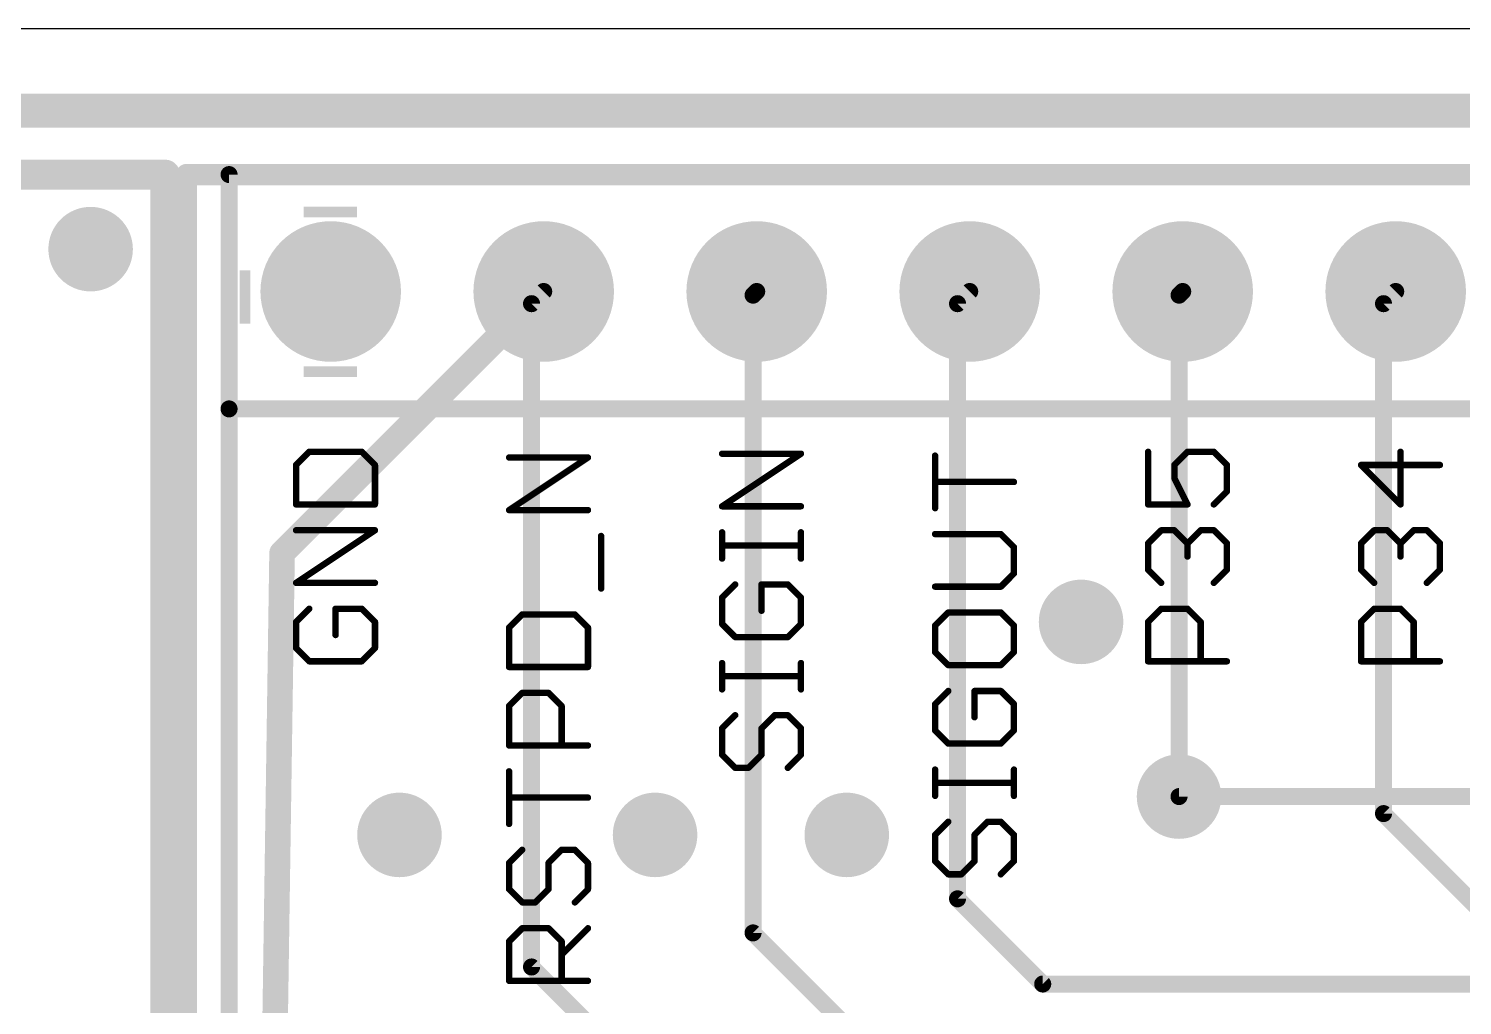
# Model space of a CAD drawing. Extents: x -60 to 60, y 0 to 50.
# Drawn here: x 18.13 to 35.22, y 38.35 to 50 of the extents above; entities that cross this region are included whole.
import ezdxf

# ---------------------------------------------------------------- set-up
doc = ezdxf.new("R2010")
doc.units = 0
for name, color, linetype in [('1', 12, 'CONTINUOUS'), ('16', 132, 'CONTINUOUS'), ('17', 110, 'CONTINUOUS'), ('18', 110, 'CONTINUOUS'), ('20', 53, 'CONTINUOUS'), ('21', 53, 'CONTINUOUS'), ('41', 12, 'CONTINUOUS'), ('51', 253, 'CONTINUOUS')]:
    doc.layers.add(name, color=color, linetype=linetype)

# ---------------------------------------------------------------- blocks, each defined once
blk = doc.blocks.new('RECT')
blk.add_solid([(-0.5, -0.5), (0.5, -0.5), (-0.5, 0.5), (0.5, 0.5)])
blk = doc.blocks.new('ROUNDP')
at = {"const_width": 0.5}
blk.add_lwpolyline([(0, -0.25, 1), (0, 0.25, 1), (0, -0.25)], format="xyb", dxfattribs=at)
blk = doc.blocks.new('ROUNDV')
at = {"const_width": 0.5}
blk.add_lwpolyline([(0, -0.25, 1), (0, 0.25, 1), (0, -0.25)], format="xyb", dxfattribs=at)

msp = doc.modelspace()

# ---------------------------------------------------------------- linework, layer by layer
at = {"layer": '1'}
for points, const_width in [([(9.723, 48.26), (19.756, 48.26)], 0.3556), ([(19.756, 48.26), (19.756, 2.54)], 0.3556), ([(20.01, 48.26), (58.11, 48.26)], 0.254), ([(20.01, 29.21), (20.01, 48.26)], 0.254), ([(21.15, 43.746), (24.27, 46.866)], 0.3048), ([(21.05, 37), (21.15, 43.746)], 0.3048), ([(45.0544, 40.8432), (31.8464, 40.8432)], 0.2032)]:
    msp.add_lwpolyline(points, dxfattribs=dict(at, const_width=const_width))
for points, const_width in [([(19.8449, 48.26, 1), (19.6671, 48.26)], 0.1778), ([(19.756, 48.1711, 1), (19.756, 48.3489)], 0.1778), ([(20.01, 48.3235, 1), (20.01, 48.1965)], 0.127), ([(20.0735, 48.26, 1), (19.9465, 48.26)], 0.127), ([(24.3239, 46.8121, 1), (24.2161, 46.9199)], 0.1524), ([(21.2262, 43.7449, 1), (21.0738, 43.7471)], 0.1524), ([(21.0961, 43.7999, 1), (21.2039, 43.6921)], 0.1524), ([(31.8464, 40.894, 1), (31.8464, 40.7924)], 0.1016)]:
    msp.add_lwpolyline(points, format="xyb", dxfattribs=dict(at, const_width=const_width))
at = {"layer": '16'}
for points, const_width in [([(58.618, 49.022), (-50.094, 49.022)], 0.4064), ([(24.27, 46.866), (24.1248, 46.7208)], 0.2032), ([(26.7664, 46.8224), (26.81, 46.866)], 0.2032), ([(26.7664, 39.2176), (26.7664, 46.8224)], 0.2032), ([(29.2048, 46.7208), (29.35, 46.866)], 0.2032), ([(31.8464, 46.8224), (31.89, 46.866)], 0.2032), ([(31.8464, 40.8432), (31.8464, 46.8224)], 0.2032), ([(34.2848, 46.7208), (34.43, 46.866)], 0.2032), ([(24.1248, 46.7208), (24.1248, 38.8112)], 0.2032), ([(29.2048, 39.624), (29.2048, 46.7208)], 0.2032), ([(34.2848, 40.64), (34.2848, 46.7208)], 0.2032), ([(35.504, 39.4208), (34.2848, 40.64)], 0.2032), ([(30.2208, 38.608), (29.2048, 39.624)], 0.2032), ([(28.392, 37.592), (26.7664, 39.2176)], 0.2032), ([(24.1248, 38.8112), (26.36, 36.576)], 0.2032), ([(39.9744, 38.608), (30.2208, 38.608)], 0.2032)]:
    msp.add_lwpolyline(points, dxfattribs=dict(at, const_width=const_width))
at = {"layer": '16', "const_width": 0.1016}
for points in [[(24.3059, 46.8301, 1), (24.2341, 46.9019)], [(26.8172, 46.8224, 1), (26.7156, 46.8224)], [(26.7305, 46.8583, 1), (26.8023, 46.7865)], [(26.8459, 46.8301, 1), (26.7741, 46.9019)], [(29.3859, 46.8301, 1), (29.3141, 46.9019)], [(31.8972, 46.8224, 1), (31.7956, 46.8224)], [(31.8105, 46.8583, 1), (31.8823, 46.7865)], [(31.9259, 46.8301, 1), (31.8541, 46.9019)], [(34.4659, 46.8301, 1), (34.3941, 46.9019)], [(24.1756, 46.7208, 1), (24.074, 46.7208)], [(24.0889, 46.7567, 1), (24.1607, 46.6849)], [(29.2556, 46.7208, 1), (29.154, 46.7208)], [(29.1689, 46.7567, 1), (29.2407, 46.6849)], [(34.3356, 46.7208, 1), (34.234, 46.7208)], [(34.2489, 46.7567, 1), (34.3207, 46.6849)], [(31.7956, 40.8432, 1), (31.8972, 40.8432)], [(34.3207, 40.6759, 1), (34.2489, 40.6041)], [(34.234, 40.64, 1), (34.3356, 40.64)], [(29.2407, 39.6599, 1), (29.1689, 39.5881)], [(29.154, 39.624, 1), (29.2556, 39.624)], [(26.8023, 39.2535, 1), (26.7305, 39.1817)], [(26.7156, 39.2176, 1), (26.8172, 39.2176)], [(24.1607, 38.8471, 1), (24.0889, 38.7753)], [(24.074, 38.8112, 1), (24.1756, 38.8112)], [(30.2208, 38.6588, 1), (30.2208, 38.5572)], [(30.1849, 38.5721, 1), (30.2567, 38.6439)]]:
    msp.add_lwpolyline(points, format="xyb", dxfattribs=at)
at = {"layer": '20'}
msp.add_line((57, 50), (-57, 50), dxfattribs=at)
at = {"layer": '21'}
for points, const_width in [([(20.518, 48.26), (51.252, 48.26)], 0.2032), ([(20.518, 45.466), (20.518, 48.26)], 0.2032), ([(51.252, 45.466), (20.518, 45.466)], 0.2032), ([(20.518, 45.466), (20.518, 38.1)], 0.2032), ([(21.4741, 44.9542), (21.3173, 44.7974)], 0.0762), ([(22.1011, 44.9542), (21.4741, 44.9542)], 0.0762), ([(22.2579, 44.7974), (22.1011, 44.9542)], 0.0762), ([(26.3973, 44.3045), (27.3379, 44.9316)], 0.0762), ([(27.3379, 44.9316), (26.3973, 44.9316)], 0.0762), ([(31.4773, 44.9542), (31.4773, 44.3271)], 0.0762), ([(31.7908, 44.7974), (31.9476, 44.9542)], 0.0762), ([(31.9476, 44.9542), (32.2611, 44.9542)], 0.0762), ([(32.2611, 44.9542), (32.4179, 44.7974)], 0.0762), ([(34.4876, 44.3271), (34.4876, 44.9542)], 0.0762), ([(21.3173, 44.7974), (21.3173, 44.3271)], 0.0762), ([(22.2579, 44.3271), (22.2579, 44.7974)], 0.0762), ([(23.8573, 44.2592), (24.7979, 44.8863)], 0.0762), ([(24.7979, 44.8863), (23.8573, 44.8863)], 0.0762), ([(28.9373, 44.2819), (28.9373, 44.9089)], 0.0762), ([(31.7908, 44.6407), (31.7908, 44.7974)], 0.0762), ([(32.4179, 44.7974), (32.4179, 44.4839)], 0.0762), ([(34.9579, 44.7974), (34.0173, 44.7974)], 0.0762), ([(34.0173, 44.7974), (34.4876, 44.3271)], 0.0762), ([(29.8779, 44.5954), (28.9373, 44.5954)], 0.0762), ([(31.9476, 44.3271), (31.7908, 44.6407)], 0.0762), ([(32.4179, 44.4839), (32.2611, 44.3271)], 0.0762), ([(21.3173, 44.3271), (22.2579, 44.3271)], 0.0762), ([(24.7979, 44.2592), (23.8573, 44.2592)], 0.0762), ([(27.3379, 44.3045), (26.3973, 44.3045)], 0.0762), ([(31.4773, 44.3271), (31.9476, 44.3271)], 0.0762), ([(21.3173, 43.3916), (22.2579, 44.0187)], 0.0762), ([(22.2579, 44.0187), (21.3173, 44.0187)], 0.0762), ([(24.9547, 43.3237), (24.9547, 43.9508)], 0.0762), ([(26.3973, 43.6808), (26.3973, 43.9944)], 0.0762), ([(27.3379, 43.6808), (27.3379, 43.9944)], 0.0762), ([(29.7211, 43.9734), (28.9373, 43.9734)], 0.0762), ([(29.8779, 43.8166), (29.7211, 43.9734)], 0.0762), ([(31.4773, 43.8619), (31.6341, 44.0187)], 0.0762), ([(31.6341, 44.0187), (31.7908, 44.0187)], 0.0762), ([(31.7908, 44.0187), (31.9476, 43.8619)], 0.0762), ([(31.9476, 43.8619), (32.1044, 44.0187)], 0.0762), ([(32.1044, 44.0187), (32.2611, 44.0187)], 0.0762), ([(32.2611, 44.0187), (32.4179, 43.8619)], 0.0762), ([(34.0173, 43.8619), (34.1741, 44.0187)], 0.0762), ([(34.1741, 44.0187), (34.3308, 44.0187)], 0.0762), ([(34.3308, 44.0187), (34.4876, 43.8619)], 0.0762), ([(34.4876, 43.8619), (34.6444, 44.0187)], 0.0762), ([(34.6444, 44.0187), (34.8011, 44.0187)], 0.0762), ([(34.8011, 44.0187), (34.9579, 43.8619)], 0.0762), ([(27.3379, 43.8376), (26.3973, 43.8376)], 0.0762), ([(29.8779, 43.5031), (29.8779, 43.8166)], 0.0762), ([(31.4773, 43.5484), (31.4773, 43.8619)], 0.0762), ([(31.9476, 43.8619), (31.9476, 43.7052)], 0.0762), ([(32.4179, 43.8619), (32.4179, 43.5484)], 0.0762), ([(34.0173, 43.5484), (34.0173, 43.8619)], 0.0762), ([(34.4876, 43.8619), (34.4876, 43.7052)], 0.0762), ([(34.9579, 43.8619), (34.9579, 43.5484)], 0.0762), ([(22.2579, 43.3916), (21.3173, 43.3916)], 0.0762), ([(29.7211, 43.3463), (29.8779, 43.5031)], 0.0762), ([(31.6341, 43.3916), (31.4773, 43.5484)], 0.0762), ([(32.4179, 43.5484), (32.2611, 43.3916)], 0.0762), ([(34.1741, 43.3916), (34.0173, 43.5484)], 0.0762), ([(34.9579, 43.5484), (34.8011, 43.3916)], 0.0762), ([(26.5541, 43.3724), (26.3973, 43.2156)], 0.0762), ([(27.1811, 43.3724), (26.8676, 43.3724)], 0.0762), ([(26.8676, 43.3724), (26.8676, 43.0588)], 0.0762), ([(27.3379, 43.2156), (27.1811, 43.3724)], 0.0762), ([(28.9373, 43.3463), (29.7211, 43.3463)], 0.0762), ([(21.4741, 43.0832), (21.3173, 42.9264)], 0.0762), ([(22.1011, 43.0832), (21.7876, 43.0832)], 0.0762), ([(21.7876, 43.0832), (21.7876, 42.7696)], 0.0762), ([(22.2579, 42.9264), (22.1011, 43.0832)], 0.0762), ([(26.3973, 43.2156), (26.3973, 42.9021)], 0.0762), ([(27.3379, 42.9021), (27.3379, 43.2156)], 0.0762), ([(31.4773, 42.9264), (31.6341, 43.0832)], 0.0762), ([(31.6341, 43.0832), (31.9476, 43.0832)], 0.0762), ([(31.9476, 43.0832), (32.1044, 42.9264)], 0.0762), ([(34.0173, 42.9264), (34.1741, 43.0832)], 0.0762), ([(34.1741, 43.0832), (34.4876, 43.0832)], 0.0762), ([(34.4876, 43.0832), (34.6444, 42.9264)], 0.0762), ([(21.3173, 42.9264), (21.3173, 42.6129)], 0.0762), ([(22.2579, 42.6129), (22.2579, 42.9264)], 0.0762), ([(24.0141, 43.0152), (23.8573, 42.8585)], 0.0762), ([(24.6411, 43.0152), (24.0141, 43.0152)], 0.0762), ([(24.7979, 42.8585), (24.6411, 43.0152)], 0.0762), ([(26.3973, 42.9021), (26.5541, 42.7453)], 0.0762), ([(27.1811, 42.7453), (27.3379, 42.9021)], 0.0762), ([(29.0941, 43.0379), (28.9373, 42.8811)], 0.0762), ([(28.9373, 42.8811), (28.9373, 42.5676)], 0.0762), ([(29.7211, 43.0379), (29.0941, 43.0379)], 0.0762), ([(29.8779, 42.8811), (29.7211, 43.0379)], 0.0762), ([(29.8779, 42.5676), (29.8779, 42.8811)], 0.0762), ([(31.4773, 42.4561), (31.4773, 42.9264)], 0.0762), ([(32.1044, 42.9264), (32.1044, 42.4561)], 0.0762), ([(34.0173, 42.4561), (34.0173, 42.9264)], 0.0762), ([(34.6444, 42.9264), (34.6444, 42.4561)], 0.0762), ([(23.8573, 42.8585), (23.8573, 42.3882)], 0.0762), ([(24.7979, 42.3882), (24.7979, 42.8585)], 0.0762), ([(26.5541, 42.7453), (27.1811, 42.7453)], 0.0762), ([(21.3173, 42.6129), (21.4741, 42.4561)], 0.0762), ([(22.1011, 42.4561), (22.2579, 42.6129)], 0.0762), ([(28.9373, 42.5676), (29.0941, 42.4108)], 0.0762), ([(29.7211, 42.4108), (29.8779, 42.5676)], 0.0762), ([(21.4741, 42.4561), (22.1011, 42.4561)], 0.0762), ([(23.8573, 42.3882), (24.7979, 42.3882)], 0.0762), ([(26.3973, 42.1216), (26.3973, 42.4352)], 0.0762), ([(27.3379, 42.1216), (27.3379, 42.4352)], 0.0762), ([(29.0941, 42.4108), (29.7211, 42.4108)], 0.0762), ([(32.4179, 42.4561), (31.4773, 42.4561)], 0.0762), ([(34.9579, 42.4561), (34.0173, 42.4561)], 0.0762), ([(27.3379, 42.2784), (26.3973, 42.2784)], 0.0762), ([(23.8573, 41.923), (24.0141, 42.0797)], 0.0762), ([(24.0141, 42.0797), (24.3276, 42.0797)], 0.0762), ([(24.3276, 42.0797), (24.4844, 41.923)], 0.0762), ([(29.0941, 42.1024), (28.9373, 41.9456)], 0.0762), ([(29.7211, 42.1024), (29.4076, 42.1024)], 0.0762), ([(29.4076, 42.1024), (29.4076, 41.7888)], 0.0762), ([(29.8779, 41.9456), (29.7211, 42.1024)], 0.0762), ([(23.8573, 41.4527), (23.8573, 41.923)], 0.0762), ([(24.4844, 41.923), (24.4844, 41.4527)], 0.0762), ([(28.9373, 41.9456), (28.9373, 41.6321)], 0.0762), ([(29.8779, 41.6321), (29.8779, 41.9456)], 0.0762), ([(26.5541, 41.8132), (26.3973, 41.6564)], 0.0762), ([(26.8676, 41.6564), (27.0244, 41.8132)], 0.0762), ([(27.0244, 41.8132), (27.1811, 41.8132)], 0.0762), ([(27.1811, 41.8132), (27.3379, 41.6564)], 0.0762), ([(26.3973, 41.6564), (26.3973, 41.3429)], 0.0762), ([(26.8676, 41.3429), (26.8676, 41.6564)], 0.0762), ([(27.3379, 41.6564), (27.3379, 41.3429)], 0.0762), ([(28.9373, 41.6321), (29.0941, 41.4753)], 0.0762), ([(29.7211, 41.4753), (29.8779, 41.6321)], 0.0762), ([(24.7979, 41.4527), (23.8573, 41.4527)], 0.0762), ([(26.3973, 41.3429), (26.5541, 41.1861)], 0.0762), ([(26.7108, 41.1861), (26.8676, 41.3429)], 0.0762), ([(27.3379, 41.3429), (27.1811, 41.1861)], 0.0762), ([(29.0941, 41.4753), (29.7211, 41.4753)], 0.0762), ([(26.5541, 41.1861), (26.7108, 41.1861)], 0.0762), ([(28.9373, 40.8516), (28.9373, 41.1652)], 0.0762), ([(29.8779, 40.8516), (29.8779, 41.1652)], 0.0762), ([(23.8573, 40.5171), (23.8573, 41.1442)], 0.0762), ([(29.8779, 41.0084), (28.9373, 41.0084)], 0.0762), ([(24.7979, 40.8307), (23.8573, 40.8307)], 0.0762), ([(29.0941, 40.5432), (28.9373, 40.3864)], 0.0762), ([(29.4076, 40.3864), (29.5644, 40.5432)], 0.0762), ([(29.5644, 40.5432), (29.7211, 40.5432)], 0.0762), ([(29.7211, 40.5432), (29.8779, 40.3864)], 0.0762), ([(28.9373, 40.3864), (28.9373, 40.0729)], 0.0762), ([(29.4076, 40.0729), (29.4076, 40.3864)], 0.0762), ([(29.8779, 40.3864), (29.8779, 40.0729)], 0.0762), ([(24.0141, 40.2087), (23.8573, 40.0519)], 0.0762), ([(24.3276, 40.0519), (24.4844, 40.2087)], 0.0762), ([(24.4844, 40.2087), (24.6411, 40.2087)], 0.0762), ([(24.6411, 40.2087), (24.7979, 40.0519)], 0.0762), ([(23.8573, 40.0519), (23.8573, 39.7384)], 0.0762), ([(24.3276, 39.7384), (24.3276, 40.0519)], 0.0762), ([(24.7979, 40.0519), (24.7979, 39.7384)], 0.0762), ([(28.9373, 40.0729), (29.0941, 39.9161)], 0.0762), ([(29.2508, 39.9161), (29.4076, 40.0729)], 0.0762), ([(29.8779, 40.0729), (29.7211, 39.9161)], 0.0762), ([(29.0941, 39.9161), (29.2508, 39.9161)], 0.0762), ([(23.8573, 39.7384), (24.0141, 39.5816)], 0.0762), ([(24.1708, 39.5816), (24.3276, 39.7384)], 0.0762), ([(24.7979, 39.7384), (24.6411, 39.5816)], 0.0762), ([(24.0141, 39.5816), (24.1708, 39.5816)], 0.0762), ([(23.8573, 39.1164), (24.0141, 39.2732)], 0.0762), ([(23.8573, 38.6461), (23.8573, 39.1164)], 0.0762), ([(24.0141, 39.2732), (24.3276, 39.2732)], 0.0762), ([(24.3276, 39.2732), (24.4844, 39.1164)], 0.0762), ([(24.4844, 38.9596), (24.7979, 39.2732)], 0.0762), ([(24.4844, 39.1164), (24.4844, 38.6461)], 0.0762), ([(24.7979, 38.6461), (23.8573, 38.6461)], 0.0762)]:
    msp.add_lwpolyline(points, dxfattribs=dict(at, const_width=const_width))
for points, const_width in [([(20.518, 48.3108, 1), (20.518, 48.2092)], 0.1016), ([(20.5688, 48.26, 1), (20.4672, 48.26)], 0.1016), ([(20.518, 45.5168, 1), (20.518, 45.4152)], 0.1016), ([(20.5688, 45.466, 1), (20.4672, 45.466)], 0.1016), ([(20.4672, 45.466, 1), (20.5688, 45.466)], 0.1016), ([(21.4741, 44.9733, 1), (21.4741, 44.9352)], 0.0381), ([(21.4875, 44.9407, 1), (21.4606, 44.9677)], 0.0381), ([(22.1146, 44.9677, 1), (22.0877, 44.9407)], 0.0381), ([(22.1011, 44.9352, 1), (22.1011, 44.9733)], 0.0381), ([(26.3973, 44.9506, 1), (26.3973, 44.9125)], 0.0381), ([(27.3485, 44.9157, 1), (27.3273, 44.9474)], 0.0381), ([(27.3379, 44.9125, 1), (27.3379, 44.9506)], 0.0381), ([(31.4963, 44.9542, 1), (31.4582, 44.9542)], 0.0381), ([(31.9476, 44.9733, 1), (31.9476, 44.9352)], 0.0381), ([(31.9611, 44.9407, 1), (31.9341, 44.9677)], 0.0381), ([(32.2746, 44.9677, 1), (32.2477, 44.9407)], 0.0381), ([(32.2611, 44.9352, 1), (32.2611, 44.9733)], 0.0381), ([(34.5067, 44.9542, 1), (34.4686, 44.9542)], 0.0381), ([(21.3363, 44.7974, 1), (21.2982, 44.7974)], 0.0381), ([(21.3038, 44.8109, 1), (21.3308, 44.784)], 0.0381), ([(22.2769, 44.7974, 1), (22.2388, 44.7974)], 0.0381), ([(22.2444, 44.784, 1), (22.2714, 44.8109)], 0.0381), ([(23.8573, 44.9053, 1), (23.8573, 44.8672)], 0.0381), ([(24.8085, 44.8704, 1), (24.7873, 44.9021)], 0.0381), ([(24.7979, 44.8672, 1), (24.7979, 44.9053)], 0.0381), ([(28.9563, 44.9089, 1), (28.9182, 44.9089)], 0.0381), ([(31.8099, 44.7974, 1), (31.7718, 44.7974)], 0.0381), ([(31.7774, 44.8109, 1), (31.8043, 44.784)], 0.0381), ([(32.437, 44.7974, 1), (32.3989, 44.7974)], 0.0381), ([(32.4044, 44.784, 1), (32.4314, 44.8109)], 0.0381), ([(34.0308, 44.8109, 1), (34.0038, 44.784)], 0.0381), ([(34.0173, 44.8165, 1), (34.0173, 44.7784)], 0.0381), ([(34.9579, 44.7784, 1), (34.9579, 44.8165)], 0.0381), ([(28.9373, 44.6144, 1), (28.9373, 44.5763)], 0.0381), ([(29.8779, 44.5763, 1), (29.8779, 44.6144)], 0.0381), ([(31.8079, 44.6492, 1), (31.7738, 44.6322)], 0.0381), ([(31.7718, 44.6407, 1), (31.8099, 44.6407)], 0.0381), ([(32.3989, 44.4839, 1), (32.437, 44.4839)], 0.0381), ([(32.4314, 44.4704, 1), (32.4044, 44.4974)], 0.0381), ([(21.3173, 44.3462, 1), (21.3173, 44.3081)], 0.0381), ([(21.2982, 44.3271, 1), (21.3363, 44.3271)], 0.0381), ([(22.2388, 44.3271, 1), (22.2769, 44.3271)], 0.0381), ([(22.2579, 44.3081, 1), (22.2579, 44.3462)], 0.0381), ([(23.8573, 44.2783, 1), (23.8573, 44.2402)], 0.0381), ([(23.8467, 44.2751, 1), (23.8679, 44.2434)], 0.0381), ([(24.7979, 44.2402, 1), (24.7979, 44.2783)], 0.0381), ([(26.3973, 44.3235, 1), (26.3973, 44.2854)], 0.0381), ([(26.3867, 44.3203, 1), (26.4079, 44.2886)], 0.0381), ([(27.3379, 44.2854, 1), (27.3379, 44.3235)], 0.0381), ([(28.9182, 44.2819, 1), (28.9563, 44.2819)], 0.0381), ([(31.4773, 44.3462, 1), (31.4773, 44.3081)], 0.0381), ([(31.4582, 44.3271, 1), (31.4963, 44.3271)], 0.0381), ([(31.9306, 44.3186, 1), (31.9646, 44.3357)], 0.0381), ([(31.9476, 44.3081, 1), (31.9476, 44.3462)], 0.0381), ([(32.2477, 44.3406, 1), (32.2746, 44.3137)], 0.0381), ([(34.4686, 44.3271, 1), (34.5067, 44.3271)], 0.0381), ([(34.4741, 44.3137, 1), (34.5011, 44.3406)], 0.0381), ([(21.3173, 44.0377, 1), (21.3173, 43.9996)], 0.0381), ([(22.2685, 44.0028, 1), (22.2473, 44.0345)], 0.0381), ([(22.2579, 43.9996, 1), (22.2579, 44.0377)], 0.0381), ([(24.9737, 43.9508, 1), (24.9356, 43.9508)], 0.0381), ([(26.4163, 43.9944, 1), (26.3782, 43.9944)], 0.0381), ([(27.357, 43.9944, 1), (27.3189, 43.9944)], 0.0381), ([(28.9373, 43.9925, 1), (28.9373, 43.9544)], 0.0381), ([(29.7346, 43.9869, 1), (29.7077, 43.9599)], 0.0381), ([(29.7211, 43.9544, 1), (29.7211, 43.9925)], 0.0381), ([(31.6341, 44.0377, 1), (31.6341, 43.9996)], 0.0381), ([(31.6475, 44.0052, 1), (31.6206, 44.0322)], 0.0381), ([(31.8043, 44.0322, 1), (31.7774, 44.0052)], 0.0381), ([(31.7908, 43.9996, 1), (31.7908, 44.0377)], 0.0381), ([(32.1044, 44.0377, 1), (32.1044, 43.9996)], 0.0381), ([(32.1178, 44.0052, 1), (32.0909, 44.0322)], 0.0381), ([(32.2746, 44.0322, 1), (32.2477, 44.0052)], 0.0381), ([(32.2611, 43.9996, 1), (32.2611, 44.0377)], 0.0381), ([(34.1741, 44.0377, 1), (34.1741, 43.9996)], 0.0381), ([(34.1875, 44.0052, 1), (34.1606, 44.0322)], 0.0381), ([(34.3443, 44.0322, 1), (34.3174, 44.0052)], 0.0381), ([(34.3308, 43.9996, 1), (34.3308, 44.0377)], 0.0381), ([(34.6444, 44.0377, 1), (34.6444, 43.9996)], 0.0381), ([(34.6578, 44.0052, 1), (34.6309, 44.0322)], 0.0381), ([(34.8146, 44.0322, 1), (34.7877, 44.0052)], 0.0381), ([(34.8011, 43.9996, 1), (34.8011, 44.0377)], 0.0381), ([(26.3973, 43.8566, 1), (26.3973, 43.8185)], 0.0381), ([(27.3379, 43.8185, 1), (27.3379, 43.8566)], 0.0381), ([(29.897, 43.8166, 1), (29.8589, 43.8166)], 0.0381), ([(29.8644, 43.8032, 1), (29.8914, 43.8301)], 0.0381), ([(31.4963, 43.8619, 1), (31.4582, 43.8619)], 0.0381), ([(31.4638, 43.8754, 1), (31.4908, 43.8484)], 0.0381), ([(31.9667, 43.8619, 1), (31.9286, 43.8619)], 0.0381), ([(31.9341, 43.8754, 1), (31.9611, 43.8484)], 0.0381), ([(31.9341, 43.8484, 1), (31.9611, 43.8754)], 0.0381), ([(32.437, 43.8619, 1), (32.3989, 43.8619)], 0.0381), ([(32.4044, 43.8484, 1), (32.4314, 43.8754)], 0.0381), ([(34.0363, 43.8619, 1), (33.9982, 43.8619)], 0.0381), ([(34.0038, 43.8754, 1), (34.0308, 43.8484)], 0.0381), ([(34.4741, 43.8754, 1), (34.5011, 43.8484)], 0.0381), ([(34.5067, 43.8619, 1), (34.4686, 43.8619)], 0.0381), ([(34.4741, 43.8484, 1), (34.5011, 43.8754)], 0.0381), ([(34.977, 43.8619, 1), (34.9389, 43.8619)], 0.0381), ([(34.9444, 43.8484, 1), (34.9714, 43.8754)], 0.0381), ([(26.3782, 43.6808, 1), (26.4163, 43.6808)], 0.0381), ([(27.3189, 43.6808, 1), (27.357, 43.6808)], 0.0381), ([(31.9286, 43.7052, 1), (31.9667, 43.7052)], 0.0381), ([(34.4686, 43.7052, 1), (34.5067, 43.7052)], 0.0381), ([(21.3173, 43.4107, 1), (21.3173, 43.3726)], 0.0381), ([(21.3067, 43.4075, 1), (21.3279, 43.3758)], 0.0381), ([(22.2579, 43.3726, 1), (22.2579, 43.4107)], 0.0381), ([(29.8589, 43.5031, 1), (29.897, 43.5031)], 0.0381), ([(29.8914, 43.4896, 1), (29.8644, 43.5166)], 0.0381), ([(31.4908, 43.5619, 1), (31.4638, 43.5349)], 0.0381), ([(31.4582, 43.5484, 1), (31.4963, 43.5484)], 0.0381), ([(32.3989, 43.5484, 1), (32.437, 43.5484)], 0.0381), ([(32.4314, 43.5349, 1), (32.4044, 43.5619)], 0.0381), ([(33.9982, 43.5484, 1), (34.0363, 43.5484)], 0.0381), ([(34.0308, 43.5619, 1), (34.0038, 43.5349)], 0.0381), ([(34.9389, 43.5484, 1), (34.977, 43.5484)], 0.0381), ([(34.9714, 43.5349, 1), (34.9444, 43.5619)], 0.0381), ([(24.9356, 43.3237, 1), (24.9737, 43.3237)], 0.0381), ([(26.5675, 43.3589, 1), (26.5406, 43.3858)], 0.0381), ([(26.8676, 43.3914, 1), (26.8676, 43.3533)], 0.0381), ([(26.8867, 43.3724, 1), (26.8486, 43.3724)], 0.0381), ([(27.1946, 43.3858, 1), (27.1677, 43.3589)], 0.0381), ([(27.1811, 43.3533, 1), (27.1811, 43.3914)], 0.0381), ([(28.9373, 43.3654, 1), (28.9373, 43.3273)], 0.0381), ([(29.7077, 43.3598, 1), (29.7346, 43.3329)], 0.0381), ([(29.7211, 43.3273, 1), (29.7211, 43.3654)], 0.0381), ([(31.6206, 43.3781, 1), (31.6475, 43.4051)], 0.0381), ([(32.2477, 43.4051, 1), (32.2746, 43.3781)], 0.0381), ([(34.1606, 43.3781, 1), (34.1875, 43.4051)], 0.0381), ([(34.7877, 43.4051, 1), (34.8146, 43.3781)], 0.0381), ([(21.4875, 43.0697, 1), (21.4606, 43.0966)], 0.0381), ([(21.7876, 43.1022, 1), (21.7876, 43.0641)], 0.0381), ([(21.8067, 43.0832, 1), (21.7686, 43.0832)], 0.0381), ([(22.1146, 43.0966, 1), (22.0877, 43.0697)], 0.0381), ([(22.1011, 43.0641, 1), (22.1011, 43.1022)], 0.0381), ([(26.4163, 43.2156, 1), (26.3782, 43.2156)], 0.0381), ([(26.3838, 43.2291, 1), (26.4108, 43.2021)], 0.0381), ([(27.357, 43.2156, 1), (27.3189, 43.2156)], 0.0381), ([(27.3244, 43.2021, 1), (27.3514, 43.2291)], 0.0381), ([(31.6341, 43.1022, 1), (31.6341, 43.0641)], 0.0381), ([(31.6475, 43.0697, 1), (31.6206, 43.0966)], 0.0381), ([(31.9611, 43.0966, 1), (31.9341, 43.0697)], 0.0381), ([(31.9476, 43.0641, 1), (31.9476, 43.1022)], 0.0381), ([(34.1741, 43.1022, 1), (34.1741, 43.0641)], 0.0381), ([(34.1875, 43.0697, 1), (34.1606, 43.0966)], 0.0381), ([(34.5011, 43.0966, 1), (34.4741, 43.0697)], 0.0381), ([(34.4876, 43.0641, 1), (34.4876, 43.1022)], 0.0381), ([(21.3363, 42.9264, 1), (21.2982, 42.9264)], 0.0381), ([(21.3038, 42.9399, 1), (21.3308, 42.9129)], 0.0381), ([(22.2769, 42.9264, 1), (22.2388, 42.9264)], 0.0381), ([(22.2444, 42.9129, 1), (22.2714, 42.9399)], 0.0381), ([(24.0141, 43.0343, 1), (24.0141, 42.9962)], 0.0381), ([(24.0275, 43.0018, 1), (24.0006, 43.0287)], 0.0381), ([(24.6546, 43.0287, 1), (24.6277, 43.0018)], 0.0381), ([(24.6411, 42.9962, 1), (24.6411, 43.0343)], 0.0381), ([(26.3782, 42.9021, 1), (26.4163, 42.9021)], 0.0381), ([(26.4108, 42.9155, 1), (26.3838, 42.8886)], 0.0381), ([(26.8486, 43.0588, 1), (26.8867, 43.0588)], 0.0381), ([(27.3189, 42.9021, 1), (27.357, 42.9021)], 0.0381), ([(27.3514, 42.8886, 1), (27.3244, 42.9155)], 0.0381), ([(28.9563, 42.8811, 1), (28.9182, 42.8811)], 0.0381), ([(28.9238, 42.8946, 1), (28.9508, 42.8676)], 0.0381), ([(29.0941, 43.0569, 1), (29.0941, 43.0188)], 0.0381), ([(29.1075, 43.0244, 1), (29.0806, 43.0514)], 0.0381), ([(29.7346, 43.0514, 1), (29.7077, 43.0244)], 0.0381), ([(29.7211, 43.0188, 1), (29.7211, 43.0569)], 0.0381), ([(29.897, 42.8811, 1), (29.8589, 42.8811)], 0.0381), ([(29.8644, 42.8676, 1), (29.8914, 42.8946)], 0.0381), ([(31.4963, 42.9264, 1), (31.4582, 42.9264)], 0.0381), ([(31.4638, 42.9399, 1), (31.4908, 42.9129)], 0.0381), ([(32.1234, 42.9264, 1), (32.0853, 42.9264)], 0.0381), ([(32.0909, 42.9129, 1), (32.1178, 42.9399)], 0.0381), ([(34.0363, 42.9264, 1), (33.9982, 42.9264)], 0.0381), ([(34.0038, 42.9399, 1), (34.0308, 42.9129)], 0.0381), ([(34.6634, 42.9264, 1), (34.6253, 42.9264)], 0.0381), ([(34.6309, 42.9129, 1), (34.6578, 42.9399)], 0.0381), ([(21.7686, 42.7696, 1), (21.8067, 42.7696)], 0.0381), ([(23.8763, 42.8585, 1), (23.8382, 42.8585)], 0.0381), ([(23.8438, 42.8719, 1), (23.8708, 42.845)], 0.0381), ([(24.817, 42.8585, 1), (24.7789, 42.8585)], 0.0381), ([(24.7844, 42.845, 1), (24.8114, 42.8719)], 0.0381), ([(26.5541, 42.7643, 1), (26.5541, 42.7262)], 0.0381), ([(26.5406, 42.7318, 1), (26.5675, 42.7588)], 0.0381), ([(27.1677, 42.7588, 1), (27.1946, 42.7318)], 0.0381), ([(27.1811, 42.7262, 1), (27.1811, 42.7643)], 0.0381), ([(21.3308, 42.6263, 1), (21.3038, 42.5994)], 0.0381), ([(21.2982, 42.6129, 1), (21.3363, 42.6129)], 0.0381), ([(22.2388, 42.6129, 1), (22.2769, 42.6129)], 0.0381), ([(22.2714, 42.5994, 1), (22.2444, 42.6263)], 0.0381), ([(28.9182, 42.5676, 1), (28.9563, 42.5676)], 0.0381), ([(28.9508, 42.5811, 1), (28.9238, 42.5541)], 0.0381), ([(29.8589, 42.5676, 1), (29.897, 42.5676)], 0.0381), ([(29.8914, 42.5541, 1), (29.8644, 42.5811)], 0.0381), ([(21.4741, 42.4751, 1), (21.4741, 42.437)], 0.0381), ([(21.4606, 42.4426, 1), (21.4875, 42.4696)], 0.0381), ([(22.0877, 42.4696, 1), (22.1146, 42.4426)], 0.0381), ([(22.1011, 42.437, 1), (22.1011, 42.4751)], 0.0381), ([(23.8573, 42.4072, 1), (23.8573, 42.3691)], 0.0381), ([(23.8382, 42.3882, 1), (23.8763, 42.3882)], 0.0381), ([(24.7789, 42.3882, 1), (24.817, 42.3882)], 0.0381), ([(24.7979, 42.3691, 1), (24.7979, 42.4072)], 0.0381), ([(26.4163, 42.4352, 1), (26.3782, 42.4352)], 0.0381), ([(27.357, 42.4352, 1), (27.3189, 42.4352)], 0.0381), ([(29.0941, 42.4299, 1), (29.0941, 42.3918)], 0.0381), ([(29.0806, 42.3973, 1), (29.1075, 42.4243)], 0.0381), ([(29.7077, 42.4243, 1), (29.7346, 42.3973)], 0.0381), ([(29.7211, 42.3918, 1), (29.7211, 42.4299)], 0.0381), ([(31.4773, 42.4751, 1), (31.4773, 42.437)], 0.0381), ([(31.4582, 42.4561, 1), (31.4963, 42.4561)], 0.0381), ([(32.0853, 42.4561, 1), (32.1234, 42.4561)], 0.0381), ([(32.4179, 42.437, 1), (32.4179, 42.4751)], 0.0381), ([(33.9982, 42.4561, 1), (34.0363, 42.4561)], 0.0381), ([(34.0173, 42.4751, 1), (34.0173, 42.437)], 0.0381), ([(34.6253, 42.4561, 1), (34.6634, 42.4561)], 0.0381), ([(34.9579, 42.437, 1), (34.9579, 42.4751)], 0.0381), ([(26.3973, 42.2974, 1), (26.3973, 42.2593)], 0.0381), ([(27.3379, 42.2593, 1), (27.3379, 42.2974)], 0.0381), ([(24.0141, 42.0988, 1), (24.0141, 42.0607)], 0.0381), ([(24.0275, 42.0663, 1), (24.0006, 42.0932)], 0.0381), ([(24.3411, 42.0932, 1), (24.3141, 42.0663)], 0.0381), ([(24.3276, 42.0607, 1), (24.3276, 42.0988)], 0.0381), ([(26.3782, 42.1216, 1), (26.4163, 42.1216)], 0.0381), ([(27.3189, 42.1216, 1), (27.357, 42.1216)], 0.0381), ([(29.1075, 42.0889, 1), (29.0806, 42.1158)], 0.0381), ([(29.4076, 42.1214, 1), (29.4076, 42.0833)], 0.0381), ([(29.4267, 42.1024, 1), (29.3886, 42.1024)], 0.0381), ([(29.7346, 42.1158, 1), (29.7077, 42.0889)], 0.0381), ([(29.7211, 42.0833, 1), (29.7211, 42.1214)], 0.0381), ([(23.8763, 41.923, 1), (23.8382, 41.923)], 0.0381), ([(23.8438, 41.9364, 1), (23.8708, 41.9095)], 0.0381), ([(24.5034, 41.923, 1), (24.4653, 41.923)], 0.0381), ([(24.4709, 41.9095, 1), (24.4978, 41.9364)], 0.0381), ([(28.9563, 41.9456, 1), (28.9182, 41.9456)], 0.0381), ([(28.9238, 41.9591, 1), (28.9508, 41.9321)], 0.0381), ([(29.897, 41.9456, 1), (29.8589, 41.9456)], 0.0381), ([(29.8644, 41.9321, 1), (29.8914, 41.9591)], 0.0381), ([(26.5675, 41.7997, 1), (26.5406, 41.8266)], 0.0381), ([(27.0244, 41.8322, 1), (27.0244, 41.7941)], 0.0381), ([(27.0378, 41.7997, 1), (27.0109, 41.8266)], 0.0381), ([(27.1946, 41.8266, 1), (27.1677, 41.7997)], 0.0381), ([(27.1811, 41.7941, 1), (27.1811, 41.8322)], 0.0381), ([(29.3886, 41.7888, 1), (29.4267, 41.7888)], 0.0381), ([(26.4163, 41.6564, 1), (26.3782, 41.6564)], 0.0381), ([(26.3838, 41.6699, 1), (26.4108, 41.6429)], 0.0381), ([(26.8541, 41.6699, 1), (26.8811, 41.6429)], 0.0381), ([(26.8867, 41.6564, 1), (26.8486, 41.6564)], 0.0381), ([(27.357, 41.6564, 1), (27.3189, 41.6564)], 0.0381), ([(27.3244, 41.6429, 1), (27.3514, 41.6699)], 0.0381), ([(28.9182, 41.6321, 1), (28.9563, 41.6321)], 0.0381), ([(28.9508, 41.6455, 1), (28.9238, 41.6186)], 0.0381), ([(29.8589, 41.6321, 1), (29.897, 41.6321)], 0.0381), ([(29.8914, 41.6186, 1), (29.8644, 41.6455)], 0.0381), ([(23.8573, 41.4717, 1), (23.8573, 41.4336)], 0.0381), ([(23.8382, 41.4527, 1), (23.8763, 41.4527)], 0.0381), ([(24.4653, 41.4527, 1), (24.5034, 41.4527)], 0.0381), ([(24.7979, 41.4336, 1), (24.7979, 41.4717)], 0.0381), ([(26.4108, 41.3563, 1), (26.3838, 41.3294)], 0.0381), ([(26.8811, 41.3294, 1), (26.8541, 41.3563)], 0.0381), ([(27.3514, 41.3294, 1), (27.3244, 41.3563)], 0.0381), ([(29.0941, 41.4943, 1), (29.0941, 41.4562)], 0.0381), ([(29.0806, 41.4618, 1), (29.1075, 41.4888)], 0.0381), ([(29.7077, 41.4888, 1), (29.7346, 41.4618)], 0.0381), ([(29.7211, 41.4562, 1), (29.7211, 41.4943)], 0.0381), ([(26.3782, 41.3429, 1), (26.4163, 41.3429)], 0.0381), ([(26.5541, 41.2052, 1), (26.5541, 41.1671)], 0.0381), ([(26.5406, 41.1726, 1), (26.5675, 41.1996)], 0.0381), ([(26.6974, 41.1996, 1), (26.7243, 41.1726)], 0.0381), ([(26.7108, 41.1671, 1), (26.7108, 41.2052)], 0.0381), ([(26.8486, 41.3429, 1), (26.8867, 41.3429)], 0.0381), ([(27.1677, 41.1996, 1), (27.1946, 41.1726)], 0.0381), ([(27.3189, 41.3429, 1), (27.357, 41.3429)], 0.0381), ([(28.9563, 41.1652, 1), (28.9182, 41.1652)], 0.0381), ([(29.897, 41.1652, 1), (29.8589, 41.1652)], 0.0381), ([(23.8763, 41.1442, 1), (23.8382, 41.1442)], 0.0381), ([(28.9373, 41.0274, 1), (28.9373, 40.9893)], 0.0381), ([(29.8779, 40.9893, 1), (29.8779, 41.0274)], 0.0381), ([(23.8573, 40.8497, 1), (23.8573, 40.8116)], 0.0381), ([(24.7979, 40.8116, 1), (24.7979, 40.8497)], 0.0381), ([(28.9182, 40.8516, 1), (28.9563, 40.8516)], 0.0381), ([(29.8589, 40.8516, 1), (29.897, 40.8516)], 0.0381), ([(23.8382, 40.5171, 1), (23.8763, 40.5171)], 0.0381), ([(29.1075, 40.5297, 1), (29.0806, 40.5566)], 0.0381), ([(29.5644, 40.5622, 1), (29.5644, 40.5241)], 0.0381), ([(29.5778, 40.5297, 1), (29.5509, 40.5566)], 0.0381), ([(29.7346, 40.5566, 1), (29.7077, 40.5297)], 0.0381), ([(29.7211, 40.5241, 1), (29.7211, 40.5622)], 0.0381), ([(28.9563, 40.3864, 1), (28.9182, 40.3864)], 0.0381), ([(28.9238, 40.3999, 1), (28.9508, 40.3729)], 0.0381), ([(29.3941, 40.3999, 1), (29.4211, 40.3729)], 0.0381), ([(29.4267, 40.3864, 1), (29.3886, 40.3864)], 0.0381), ([(29.897, 40.3864, 1), (29.8589, 40.3864)], 0.0381), ([(29.8644, 40.3729, 1), (29.8914, 40.3999)], 0.0381), ([(24.0275, 40.1952, 1), (24.0006, 40.2222)], 0.0381), ([(24.4844, 40.2277, 1), (24.4844, 40.1896)], 0.0381), ([(24.4978, 40.1952, 1), (24.4709, 40.2222)], 0.0381), ([(24.6546, 40.2222, 1), (24.6277, 40.1952)], 0.0381), ([(24.6411, 40.1896, 1), (24.6411, 40.2277)], 0.0381), ([(23.8763, 40.0519, 1), (23.8382, 40.0519)], 0.0381), ([(23.8438, 40.0654, 1), (23.8708, 40.0384)], 0.0381), ([(24.3467, 40.0519, 1), (24.3086, 40.0519)], 0.0381), ([(24.3141, 40.0654, 1), (24.3411, 40.0384)], 0.0381), ([(24.817, 40.0519, 1), (24.7789, 40.0519)], 0.0381), ([(24.7844, 40.0384, 1), (24.8114, 40.0654)], 0.0381), ([(28.9182, 40.0729, 1), (28.9563, 40.0729)], 0.0381), ([(28.9508, 40.0863, 1), (28.9238, 40.0594)], 0.0381), ([(29.3886, 40.0729, 1), (29.4267, 40.0729)], 0.0381), ([(29.4211, 40.0594, 1), (29.3941, 40.0863)], 0.0381), ([(29.8589, 40.0729, 1), (29.897, 40.0729)], 0.0381), ([(29.8914, 40.0594, 1), (29.8644, 40.0863)], 0.0381), ([(29.0941, 39.9352, 1), (29.0941, 39.8971)], 0.0381), ([(29.0806, 39.9026, 1), (29.1075, 39.9296)], 0.0381), ([(29.2374, 39.9296, 1), (29.2643, 39.9026)], 0.0381), ([(29.2508, 39.8971, 1), (29.2508, 39.9352)], 0.0381), ([(29.7077, 39.9296, 1), (29.7346, 39.9026)], 0.0381), ([(23.8708, 39.7519, 1), (23.8438, 39.7249)], 0.0381), ([(23.8382, 39.7384, 1), (23.8763, 39.7384)], 0.0381), ([(24.3086, 39.7384, 1), (24.3467, 39.7384)], 0.0381), ([(24.3411, 39.7249, 1), (24.3141, 39.7519)], 0.0381), ([(24.7789, 39.7384, 1), (24.817, 39.7384)], 0.0381), ([(24.8114, 39.7249, 1), (24.7844, 39.7519)], 0.0381), ([(24.0141, 39.6007, 1), (24.0141, 39.5626)], 0.0381), ([(24.0006, 39.5681, 1), (24.0275, 39.5951)], 0.0381), ([(24.1574, 39.5951, 1), (24.1843, 39.5681)], 0.0381), ([(24.1708, 39.5626, 1), (24.1708, 39.6007)], 0.0381), ([(24.6277, 39.5951, 1), (24.6546, 39.5681)], 0.0381), ([(23.8763, 39.1164, 1), (23.8382, 39.1164)], 0.0381), ([(24.0141, 39.2922, 1), (24.0141, 39.2541)], 0.0381), ([(24.0275, 39.2597, 1), (24.0006, 39.2866)], 0.0381), ([(24.3411, 39.2866, 1), (24.3141, 39.2597)], 0.0381), ([(24.3276, 39.2541, 1), (24.3276, 39.2922)], 0.0381), ([(24.5034, 39.1164, 1), (24.4653, 39.1164)], 0.0381), ([(24.8114, 39.2597, 1), (24.7844, 39.2866)], 0.0381), ([(23.8438, 39.1299, 1), (23.8708, 39.1029)], 0.0381), ([(24.4709, 38.9731, 1), (24.4978, 38.9462)], 0.0381), ([(24.4709, 39.1029, 1), (24.4978, 39.1299)], 0.0381), ([(23.8573, 38.6652, 1), (23.8573, 38.6271)], 0.0381), ([(23.8382, 38.6461, 1), (23.8763, 38.6461)], 0.0381), ([(24.4653, 38.6461, 1), (24.5034, 38.6461)], 0.0381), ([(24.7979, 38.6271, 1), (24.7979, 38.6652)], 0.0381)]:
    msp.add_lwpolyline(points, format="xyb", dxfattribs=dict(at, const_width=const_width))

# ---------------------------------------------------------------- block references
at = {"layer": '17', "xscale": 1.6764, "yscale": 1.6764, "rotation": 270}
for p in [(21.73, 46.866), (21.73, 46.866), (24.27, 46.866), (24.27, 46.866), (26.81, 46.866), (26.81, 46.866), (29.35, 46.866), (29.35, 46.866), (31.89, 46.866), (31.89, 46.866), (34.43, 46.866), (34.43, 46.866)]:
    msp.add_blockref('ROUNDP', p, dxfattribs=at)
at = {"layer": '18', "xscale": 1.008, "yscale": 1.008}
for p in [(18.867, 47.371), (18.867, 47.371), (30.678, 42.926), (30.678, 42.926), (31.8464, 40.8432), (31.8464, 40.8432), (22.55, 40.386), (22.55, 40.386), (25.598, 40.386), (25.598, 40.386), (27.884, 40.386), (27.884, 40.386)]:
    msp.add_blockref('ROUNDV', p, dxfattribs=at)
at = {"layer": '41', "xscale": 0.635, "yscale": 0.127}
msp.add_blockref('RECT', (21.7245, 47.8155), dxfattribs=at)
for p, rotation in [((20.7085, 46.7995), 90), ((21.7245, 45.9105), 180)]:
    msp.add_blockref('RECT', p, dxfattribs=dict(at, rotation=rotation))
at = {"layer": '51', "xscale": 0.508, "yscale": 0.508, "rotation": 180}
for p in [(21.73, 46.866), (24.27, 46.866), (26.81, 46.866), (29.35, 46.866), (31.89, 46.866), (34.43, 46.866)]:
    msp.add_blockref('RECT', p, dxfattribs=at)

doc.saveas('drawing.dxf')
